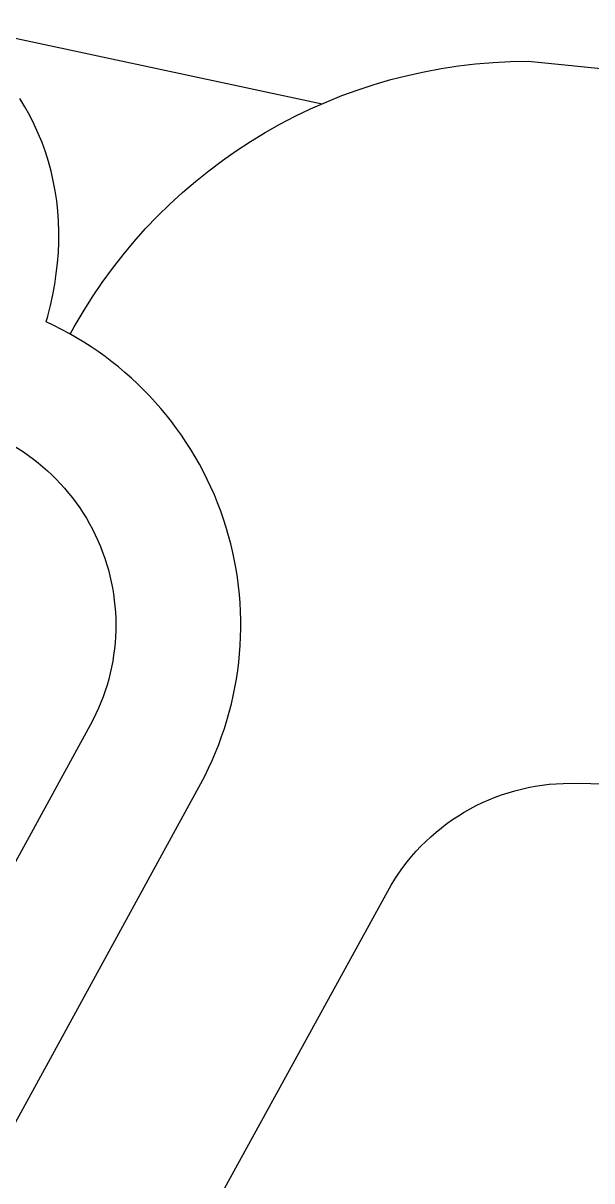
# Model space of a CAD drawing. Extents: x 10 to 206, y -65 to 73.
# Drawn here: x 171.781 to 172.496, y -51.503 to -50.049 of the extents above; entities that cross this region are included whole.
import ezdxf

# ---------------------------------------------------------------- set-up
doc = ezdxf.new("R2010")
doc.units = 0
doc.header["$LTSCALE"] = 0.5
doc.layers.add('LOGO', color=7, linetype='Continuous')

msp = doc.modelspace()

# ---------------------------------------------------------------- linework, layer by layer
at = {"layer": 'LOGO'}
msp.add_lwpolyline([(171.68264944, -50.04850838), (172.15686232, -50.14971253)], dxfattribs=at)
for points in [[(171.83995594, -50.43921515), (171.84501986, -50.43020991, -0.2709897625), (172.41579362, -50.09634467), (173.65568747, -50.22085187)], [(171.30713377, -52.27857323), (172.00419154, -51.00427893, 0.4338963905), (171.80968839, -50.42387178), (171.8117543, -50.41659898), (171.81518463, -50.40323466), (171.81814065, -50.38987329), (171.82061943, -50.37652805), (171.82261851, -50.3632121), (171.82413594, -50.3499386), (171.82517022, -50.33672063), (171.82572031, -50.32357124), (171.82578569, -50.31050342), (171.82536628, -50.29753005), (171.8244625, -50.28466394), (171.82307524, -50.27191779), (171.82120587, -50.25930417), (171.81885624, -50.24683554), (171.81602866, -50.23452419), (171.81272593, -50.22238229), (171.80895129, -50.2104218), (171.80470849, -50.19865454), (171.8000017, -50.18709212), (171.79483558, -50.17574595), (171.78921521, -50.16462722), (171.78314615, -50.15374691), (171.77663438, -50.14311576)], [(171.68097077, -50.54708945, -0.5132652691), (171.86528404, -50.93074437), (171.15361579, -52.23174229)], [(171.48638075, -52.50899656), (172.23922392, -51.1395016, -0.2735755299), (172.46875907, -51.00375115), (173.29494304, -51.01724243)]]:
    msp.add_lwpolyline(points, format="xyb", dxfattribs=at)

doc.saveas('drawing.dxf')
